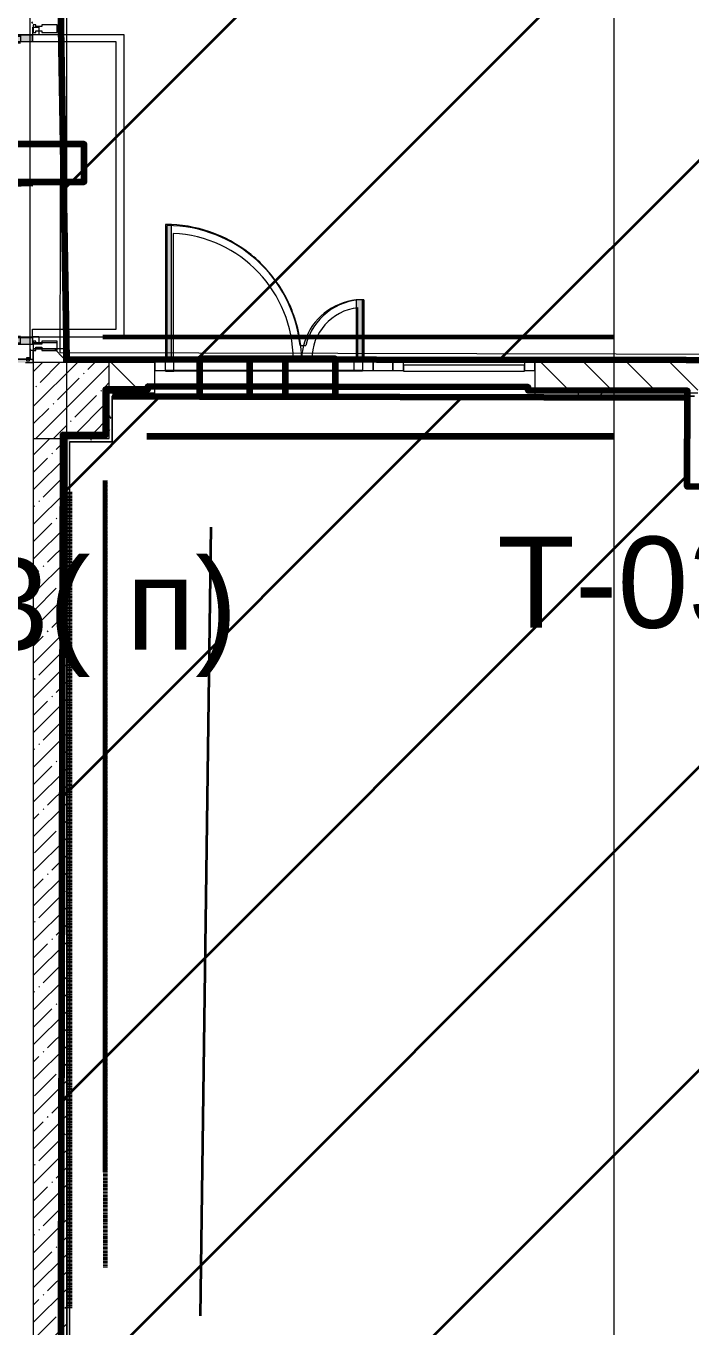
# Model space of a CAD drawing. Header units: millimetres. Extents: x -249154 to 415037, y -45458 to 354837.
# Drawn here: x 38557 to 42931, y 1423 to 9976 of the extents above; entities that cross this region are included whole.
import ezdxf

# ---------------------------------------------------------------- set-up
doc = ezdxf.new("R2010")
doc.units = ezdxf.units.MM
doc.linetypes.add('200_ШТРИХ__ш1_п0_6_', pattern=[320, 200, -120])
doc.linetypes.add('Штрих короткий', pattern=[600, 300, -300])
for name, color, linetype, lineweight in [('0) НЗ Ремонт штукатурка', 6, 'Continuous', 60), ('2)1 штукатурка', 4, 'Continuous', 35), ('3)1 шпаклевка', 4, 'Continuous', 35), ('3.4) Ремонт базовой шпаклевки', 6, 'Continuous', 60), ('3.4) Шп. баз 4 в 525 поз 4838м2', 160, 'Continuous', 140), ('3.4) Шп. фин 4 в 529 поз 11227м2', 6, 'Continuous', 140), ('3.5) Ремонт финишной шпаклевки', 3, 'Continuous', 60), ('3.7) Дефектовка стены', 170, 'Continuous', 60), ('3.7) Дефектовка стены покраска', 5, 'Continuous', 60), ('4) демонтаж НЗ №2', 1, 'Continuous', 35), ('4.1) Дм уборка мусора НЗ 2', 20, 'Continuous', 35), ('4.4) РВР ремонт Шпаклевки', 3, 'зигзаг', 100), ('4.4) РВР ремонт Штукатурки', 160, 'зигзаг', 35), ('501 заделка отвертсии ком', 5, 'Continuous', 158), ('549 штукатурка гипсом', 40, 'Continuous', 60), ('666 покраска FK1', 211, 'Continuous', 60), ('923 Люки', 170, 'Continuous', 120), ('A-AREA-BNDY', 7, 'Continuous', 5), ('A-DETL-GENF', 7, 'Continuous', 9), ('A-FLOR', 7, 'Continuous', 9), ('A-GLAZ-CURT', 7, 'Continuous', 9), ('A-GLAZ-CURT-2', 7, 'Continuous', 20), ('A-GLAZ-CWMG', 7, 'Continuous', 9), ('A-GLAZ-CWMG-1', 7, 'Continuous', 20), ('A-WALL', 7, 'Continuous', 5), ('I-WALL', 7, 'Continuous', 5), ('S-COLS', 7, 'Continuous', 9), ('S-COLS-1', 7, 'Continuous', 5), ('Оси', 7, 'Continuous', 9)]:
    doc.layers.add(name, color=color, linetype=linetype, lineweight=lineweight)
for name, color, linetype, lineweight, true_color in [('A-DOOR-1', 7, 'Continuous', 5, 0xc0c0c0), ('A-DOOR-4', 7, 'Continuous', 5, 0xd7dbdf), ('A-WALL-1', 9, 'Continuous', 5, 0x808080), ('A-WALL-FNSH-1', 9, 'Continuous', 5, 0x808080)]:
    doc.layers.add(name, color=color, linetype=linetype, lineweight=lineweight, true_color=true_color)
doc.layers.add('A-FLOR-PATT-1', color=7, linetype='Continuous', lineweight=9, true_color=0xeef6ff, transparency=0.5)
doc.styles.get("Standard").update_dxf_attribs({"font": 'arial.ttf'})
doc.linetypes.add('зигзаг', pattern='A,0.00254,-5.08,[131,ltypeshp.shx,S=5.08,R=0,X=-5.08,Y=0],-10.16,[131,ltypeshp.shx,S=5.08,R=180,X=5.08,Y=0],-5.08', length=20.32254)
pattern_1 = [(135, (64.7, -136.06), (-141.4214, -141.4214), [])]
pattern_2 = [(0, (64.7, -136.06), (243.84, 60.96), [20.117, -162.763, 20.117, -162.763, -975.36]), (0, (64.7, -136.06), (243.84, 60.96), [-365.76, 20.117, -345.643, 20.117, -162.763, -426.72]), (0, (64.7, -136.06), (243.84, 60.96), [-914.4, 20.117, -101.803, 20.117, -284.683]), (120, (156.14, -105.58), (-174.71291, 180.691634), [20.117, -162.763, 20.117, -162.763, -975.36]), (120, (156.14, -105.58), (-174.71291, 180.691634), [-365.76, 20.117, -345.643, 20.117, -162.763, -426.72]), (120, (156.14, -105.58), (-174.71291, 180.691634), [-914.4, 20.117, -101.803, 20.117, -284.683]), (240, (186.62, 16.34), (-69.12709, -241.651634), [20.117, -162.763, 20.117, -162.763, -975.36]), (240, (186.62, 16.34), (-69.12709, -241.651634), [-365.76, 20.117, -345.643, 20.117, -162.763, -426.72]), (240, (186.62, 16.34), (-69.12709, -241.651634), [-914.4, 20.117, -101.803, 20.117, -284.683])]

# ---------------------------------------------------------------- blocks, each defined once
blk = doc.blocks.new('BSC_Колонна _Прямоугольная - 500х500-23286270-Объем проектирования 1 этажа')
at = {"layer": 'S-COLS-1'}
h = blk.add_hatch(dxfattribs=at)
h.set_pattern_fill('FP_4', color=256, style=0, pattern_type=2)
h.set_pattern_definition([(45, (-38790, -7650), (-114.04925, 114.04925), []), (45, (-38675.95, -7650), (-114.04925, 114.04925), [201.613, -40.323, 6.706, -33.617])])
h.paths.add_polyline_path([(250, -250), (250, 250), (-250, 250), (-250, -250), (85.4, -250)])
for p, q in [((250, 250), (-250, 250)), ((-250, 250), (-250, -250)), ((250, -250), (250, 250)), ((-250, -250), (250, -250))]:
    blk.add_line(p, q, dxfattribs=at)
blk = doc.blocks.new('Прямоугольный импост - Импост структурный с накладкой - 160мм Темный-31239214-Объем проектирования 1 этажа')
at = {"layer": 'A-GLAZ-CWMG-1'}
for p, q in [((-50, 0), (-50, 17)), ((-50, 17), (0, 17)), ((-40, 0), (-50, 0)), ((-40, -40), (-40, 0)), ((0, 0), (-10, 0)), ((-10, 0), (-10, -40)), ((0, 17), (0, 0)), ((-50, -140), (-50, -40)), ((-50, -40), (-40, -40)), ((-10, -40), (0, -40)), ((0, -40), (0, -140)), ((0, -140), (-50, -140))]:
    blk.add_line(p, q, dxfattribs=at)
blk = doc.blocks.new('Дверь_Витражная_остекление_ - ДВН_ДАО_Главный вход_1800 в свету 5-32258809-Объем проектирования 1 этажа')
at = {"layer": 'A-DETL-GENF'}
for p, q in [((992.5, 20), (992.5, -20)), ((992.5, 20), (992.5, -20)), ((-947.5, -20), (-992.5, -20)), ((-947.5, -20), (-992.5, -20)), ((-992.5, -1012.5), (-992.5, -20.8)), ((-992.5, -20.8), (-992.5, -1012.5)), ((-947.5, -1012.5), (-947.5, -20.8)), ((-947.5, -1012.5), (-947.5, -20.8)), ((997.5, -1012.5), (997.5, -20)), ((997.5, -20), (997.5, -1012.5)), ((1042.5, -1012.5), (1042.5, -20)), ((1042.5, -1012.5), (1042.5, -20)), ((-992.5, -100), (-947.5, -100)), ((-982.5, -932.5), (-982.5, -100)), ((-938.5, -932.5), (-938.5, -100)), ((988.5, -932.5), (988.5, -100)), ((1042.5, -100), (997.5, -100)), ((1032.5, -932.5), (1032.5, -100)), ((-992.5, -932.5), (-947.5, -932.5)), ((1042.5, -932.5), (997.5, -932.5)), ((-992.5, -1012.5), (-947.5, -1012.5)), ((-992.5, -1012.5), (-947.5, -1012.5)), ((1042.5, -1012.5), (997.5, -1012.5)), ((997.5, -1012.5), (1042.5, -1012.5))]:
    blk.add_line(p, q, dxfattribs=at)
at = {"layer": 'A-DOOR-1'}
for p, q in [((-1042.5, 20), (-992.5, 20)), ((-1042.5, -20), (-1042.5, 20)), ((-992.5, 20), (-992.5, -20)), ((992.5, 20), (1042.5, 20)), ((992.5, -20), (992.5, 20)), ((1042.5, 20), (1042.5, -20)), ((-992.5, -20), (-1042.5, -20)), ((-992.5, -1012.5), (-992.5, -20.8)), ((1042.5, -20), (992.5, -20)), ((992.5, -1012.5), (992.5, -20.8))]:
    blk.add_line(p, q, dxfattribs=at)
for centre, start, end in [((-992.5, -20), 270, 0), ((992.5, -20), 180, 270)]:
    blk.add_arc(centre, 992.5, start, end, dxfattribs=at)
blk = doc.blocks.new('Прямоугольный импост - Импост структурный с накладкой - 160мм Темный-V90-Объем проектирования 1 этажа')
at = {"layer": 'A-GLAZ-CWMG-1'}
for p, q in [((-25, 0), (-25, 17)), ((-25, 17), (25, 17)), ((-15, 0), (-25, 0)), ((-15, -40), (-15, 0)), ((25, 0), (15, 0)), ((15, 0), (15, -40)), ((25, 17), (25, 0)), ((-25, -140), (-25, -40)), ((-25, -40), (-15, -40)), ((15, -40), (25, -40)), ((25, -40), (25, -140)), ((25, -140), (-25, -140))]:
    blk.add_line(p, q, dxfattribs=at)
blk = doc.blocks.new('Прямоугольный импост - Импост структурный с накладкой - 160мм Темный-32469899-Объем проектирования 1 этажа')
at = {"layer": 'A-GLAZ-CWMG-1'}
for p, q in [((0, 17), (-50, 17)), ((-50, 17), (-50, 0)), ((-50, 0), (-40, 0)), ((-40, 0), (-40, -40)), ((-10, -40), (-10, 0)), ((-10, 0), (0, 0)), ((0, 0), (0, 17)), ((-40, -40), (-50, -40)), ((-50, -40), (-50, -140)), ((0, -40), (-10, -40)), ((0, -140), (0, -40)), ((-50, -140), (0, -140))]:
    blk.add_line(p, q, dxfattribs=at)
blk = doc.blocks.new('Прямоугольный импост - 50 x 70 мм-31700031-Объем проектирования 1 этажа')
at = {"layer": 'A-GLAZ-CWMG-1'}
for p, q in [((-70, 35), (0, 35)), ((-70, -35), (-70, 35)), ((0, 35), (0, -35)), ((0, -35), (-70, -35))]:
    blk.add_line(p, q, dxfattribs=at)
blk = doc.blocks.new('Дверь_Витражная_остекление_ - ДВН_ДАО_Главный вход_1200 в свету-V264-Объем проектирования 1 этажа')
at = {"layer": 'A-DETL-GENF'}
for p, q in [((-607.5, 925), (-647.5, 925)), ((-647.5, 925), (-647.5, 35)), ((-607.5, 915.3), (-607.5, 925)), ((-607.5, 37), (-607.5, 915.3)), ((647.5, 430), (607.5, 430)), ((607.5, 430), (607.5, 425.8)), ((647.5, 37), (647.5, 429.2)), ((607.5, 425.8), (607.5, 375.6)), ((607.5, 375.6), (607.5, 30)), ((-647.5, 30), (-607.5, 30)), ((-592.5, 30), (-647.5, 30)), ((-607.5, 30), (-607.5, 37)), ((-592.5, -40), (-592.5, 30)), ((592.5, -40), (592.5, 30)), ((592.5, 30), (647.5, 30)), ((607.5, 30), (647.5, 30)), ((-647.5, -35), (-647.5, -40)), ((-647.5, -40), (-592.5, -40)), ((647.5, -40), (592.5, -40)), ((647.5, -35), (647.5, -40))]:
    blk.add_line(p, q, dxfattribs=at)
at = {"layer": 'A-DOOR-1'}
blk.add_line((-647.5, 925), (-647.5, 35), dxfattribs=at)
for centre, radius, start, end in [((-647.5, 30), 895, 51.99688, 90), ((-647.5, 30), 895, 40.53478, 49.60633), ((-647.5, 30), 895, 28.70051, 37.14685), ((647.5, 30), 400, 90, 92.50952), ((-647.5, 30), 895, 19.40329, 25.28264), ((647.5, 30), 400, 100.12921, 165.53568), ((-647.5, 30), 895, 6.42532, 18.13457), ((647.5, 30), 400, 178.98578, 180), ((-647.5, 30), 895, 360, 0.45102)]:
    blk.add_arc(centre, radius, start, end, dxfattribs=at)
at = {"layer": 'A-DOOR-4'}
blk.add_line((647.5, 429.2), (647.5, 37), dxfattribs=at)
for centre, radius, start, end in [((-647.5, 30), 895, 51.07969, 51.99688), ((-647.5, 30), 895, 49.60633, 50.95725), ((-647.5, 30), 895, 38.34701, 40.53478), ((-647.5, 30), 895, 37.14685, 38.18944), ((-647.5, 30), 895, 25.57619, 28.70051), ((647.5, 30), 400, 92.50952, 97.85815), ((-647.5, 30), 895, 25.28264, 25.52502), ((647.5, 30), 400, 98.16206, 100.12921), ((-647.5, 30), 895, 19.18715, 19.40329), ((-647.5, 30), 895, 18.13457, 19.14762), ((-647.5, 30), 895, 0.45102, 6.42532), ((647.5, 30), 400, 165.53568, 178.98578)]:
    blk.add_arc(centre, radius, start, end, dxfattribs=at)
blk = doc.blocks.new('Системная панель - Стемалит - 40мм-31720939-Объем проектирования 1 этажа')
at = {"layer": 'A-GLAZ-CURT-2'}
for p, q in [((65, 35), (-65, 35)), ((-65, 35), (-65, -35)), ((65, -35), (65, 35)), ((-65, -35), (65, -35))]:
    blk.add_line(p, q, dxfattribs=at)
blk = doc.blocks.new('Прямоугольный импост - 50 x 70 мм-31687886-Объем проектирования 1 этажа')
at = {"layer": 'A-GLAZ-CWMG-1'}
for p, q in [((-35, 35), (35, 35)), ((-35, -35), (-35, 35)), ((35, 35), (35, -35)), ((35, -35), (-35, -35))]:
    blk.add_line(p, q, dxfattribs=at)
blk = doc.blocks.new('Прямоугольный импост - 50 x 70 мм-V265-Объем проектирования 1 этажа')
at = {"layer": 'A-GLAZ-CWMG-1'}
for p, q in [((0, 35), (-70, 35)), ((-70, 35), (-70, -35)), ((0, -35), (0, 35)), ((-70, -35), (0, -35))]:
    blk.add_line(p, q, dxfattribs=at)
blk = doc.blocks.new('Системная панель - Стекло - 40мм-V266-Объем проектирования 1 этажа')
at = {"layer": 'A-GLAZ-CURT-2'}
for p, q in [((397.5, 0), (-397.5, 0)), ((-397.5, 0), (-397.5, -40)), ((397.5, -40), (397.5, 0)), ((-397.5, -40), (397.5, -40))]:
    blk.add_line(p, q, dxfattribs=at)
blk = doc.blocks.new('Прямоугольный импост - 50 x 70 мм-31702100-Объем проектирования 1 этажа')
at = {"layer": 'A-GLAZ-CWMG-1'}
for p, q in [((-35, 35), (35, 35)), ((-35, -35), (-35, 35)), ((35, 35), (35, -35)), ((35, -35), (-35, -35))]:
    blk.add_line(p, q, dxfattribs=at)
blk = doc.blocks.new('Прямоугольный импост - 50 x 70 мм-31720914-Объем проектирования 1 этажа')
at = {"layer": 'A-GLAZ-CWMG'}
blk.add_line((24940, 7918), (24145, 7918), dxfattribs=at)

msp = doc.modelspace()

# ---------------------------------------------------------------- hatches: boundary and pattern name
at = {"layer": '4.1) Дм уборка мусора НЗ 2'}
h = msp.add_hatch(dxfattribs=at)
h.set_pattern_fill('ANSI31', color=1, scale=444)
h.paths.add_polyline_path([(75478.4, 10093.9), (42464.7, 10093.9), (42464.7, 10073.9), (38785.8, 10093.9), (38825.7, 7783.9), (56871.1, 7763.9), (75478.4, 7763.9)])
h = msp.add_hatch(dxfattribs=at)
h.set_pattern_fill('ANSI31', color=1, scale=444)
h.paths.add_polyline_path([(47407.8, 7547.2), (46029.8, 7550.4), (46029.8, 7543.4), (44284.2, 7547.5), (44254.7, 6933.9), (42974.7, 6912.9), (42974.7, 6947.6), (42906.4, 6947.8), (42907.8, 7534.1), (39079.8, 7543), (39079.2, 7286.8), (38799.2, 7287.4), (38783.7, 709.4), (39063.7, 708.8), (39062.2, 48.8), (42890.2, 39.8), (42891, 400.8), (43713, 398.9), (43713, 364.9), (43775.7, 364.9), (43775.7, 37.7), (47390.2, 29.2)])
at = {"layer": 'A-FLOR-PATT-1'}
h = msp.add_hatch(color=256, dxfattribs=at)
h.paths.add_polyline_path([(58284.7, 7783.9), (58284.7, 8671.9), (58244.7, 8671.9), (58244.7, 7783.9)])
h.paths.add_polyline_path([(59499.7, 7783.9), (59539.7, 7783.9), (59539.7, 8176.9), (59499.7, 8176.9), (59499.7, 7787.5)])
h.paths.add_polyline_path([(40739.7, 7783.9), (40739.7, 8124.6), (40729.7, 8122.5), (40729.7, 7783.9)])
h.paths.add_polyline_path([(39484.7, 7783.9), (39484.7, 8663.9), (39514.7, 8663.9), (39514.7, 8671.9), (39474.7, 8671.9), (39474.7, 7783.9)])
h.paths.add_polyline_path([(38584.7, 7883.9), (38601.7, 7883.9), (38601.7, 7928.9), (38584.7, 7928.9)])
h.paths.add_polyline_path([(40729.7, 8172.8), (40769.7, 8176.9), (40729.7, 8176.9)])
h.paths.add_polyline_path([(49599.7, 8173.6), (49639.7, 8176.9), (49599.7, 8176.9)])
h.paths.add_polyline_path([(48384.7, 8661.7), (48384.7, 8671.9), (48344.7, 8671.9), (48344.7, 8663.9)])
h.paths.add_polyline_path([(75031.2, 9293.9), (75524.7, 9293.9), (75524.7, 9338.9), (74654.7, 9338.9), (74654.7, 9293.9), (74665, 9293.9)])
h.paths.add_polyline_path([(38584.7, 9873.9), (38600.9, 9873.9), (38600.9, 9918.9), (38584.7, 9918.9)])
h.paths.add_polyline_path([(75380.8, 10608.9), (75524.7, 10608.9), (75524.7, 10653.9), (75164.7, 10653.9), (75164.7, 10608.9)])
h = msp.add_hatch(color=256, dxfattribs=at)
h.paths.add_polyline_path([(30384.7, 7783.9), (30382.8, 8624.1), (30364.7, 8626), (30364.7, 7783.9)])
h.paths.add_polyline_path([(23899.7, 7783.9), (23939.7, 7783.9), (23939.7, 8176.9), (23899.7, 8176.9)])
h.paths.add_polyline_path([(22684.7, 7783.9), (22684.7, 8671.9), (22644.7, 8671.9), (22644.7, 7783.9)])
h.paths.add_polyline_path([(38231.3, 7883.9), (38584.7, 7883.9), (38584.7, 7928.9), (37609.2, 7928.9), (37609.2, 7883.9), (38034.7, 7883.9)])
h.paths.add_polyline_path([(38168.2, 9873.9), (38584.7, 9873.9), (38584.7, 9918.9), (37609.2, 9918.9), (37609.2, 9873.9), (38034.7, 9873.9)])
h = msp.add_hatch(color=256, dxfattribs=at)
h.paths.add_polyline_path([(48344.7, 7783.9), (48384.7, 7784.3), (48384.7, 8661.7), (48344.7, 8663.9), (48344.7, 7784.2)])
h.paths.add_polyline_path([(40769.7, 7783.9), (40769.7, 8176.1), (40729.7, 8171.5), (40729.7, 8122.5), (40739.7, 8124.6), (40739.7, 7783.9)])
h.paths.add_polyline_path([(49599.7, 7783.9), (49639.7, 7783.9), (49639.7, 8176.9), (49599.7, 8171.5), (49599.7, 8111.8)])
h.paths.add_polyline_path([(39514.7, 7783.9), (39514.7, 8662.2), (39484.7, 8663.9), (39484.7, 7783.9)])
h.paths.add_polyline_path([(38600.9, 9873.9), (38601.7, 9873.9), (38600.9, 9918)])
h = msp.add_hatch(color=256, dxfattribs=at)
h.paths.add_polyline_path([(40769.7, 7776.9), (40769.7, 7783.9), (40729.7, 7783.9), (40729.7, 7776.9), (40739.7, 7776.9)])
h.paths.add_polyline_path([(39484.4, 7776.9), (39514.7, 7776.9), (39514.7, 7783.9), (39474.7, 7781.9), (39474.7, 7776.9)])
at = {"layer": 'I-WALL'}
h = msp.add_hatch(dxfattribs=at)
h.set_pattern_fill('FP_191', color=256, style=0, pattern_type=2)
h.set_pattern_definition(pattern_2)
h.paths.add_polyline_path([(38604.7, 7783.9), (38604.7, 7843.9), (38584.7, 7843.9), (38586.9, 7784.8), (38603.2, 7784)])
h.paths.add_polyline_path([(38584.7, 9993.9), (38604.7, 9993.9), (38604.7, 10563.9), (38584.7, 10563.9), (38584.7, 10073.9)])
h = msp.add_hatch(dxfattribs=at)
h.set_pattern_fill('FP_23', color=256, style=0, pattern_type=2)
h.set_pattern_definition(pattern_1)
h.paths.add_polyline_path([(38804.7, 7763.9), (38804.7, 7853.9), (38604.7, 7853.9), (38604.7, 7763.9)])
h.paths.add_polyline_path([(38604.7, 9983.9), (38804.7, 9983.9), (38804.7, 10093.9), (38604.7, 10093.9), (38604.7, 10073.9)])
h = msp.add_hatch(dxfattribs=at)
h.set_pattern_fill('FP_191', color=256, style=0, pattern_type=2)
h.set_pattern_definition(pattern_2)
h.paths.add_polyline_path([(29474.4, 7763.9), (30274.7, 7763.9), (30274.7, 7783.9), (25074.7, 7783.9), (25074.7, 7763.9), (29274.4, 7763.9)])
h.paths.add_polyline_path([(38554.7, 7763.9), (38604.7, 7763.9), (38604.7, 7783.9), (32774.7, 7783.9), (32774.7, 7763.9), (38534.6, 7763.9)])
h.paths.add_polyline_path([(22435.6, 7763.9), (22574.7, 7763.9), (22574.7, 7783.9), (20284.7, 7783.9), (20284.7, 7763.9), (21974.7, 7763.9)])
h = msp.add_hatch(dxfattribs=at)
h.set_pattern_fill('FP_191', color=256, style=0, pattern_type=2)
h.set_pattern_definition(pattern_2)
h.paths.add_polyline_path([(75027.2, 7763.9), (75524.7, 7763.9), (75523.7, 7783.9), (73794.7, 7783.9), (73794.7, 7771.9), (73824.7, 7771.9), (73824.7, 7763.9), (74012.2, 7763.9)])
h.paths.add_polyline_path([(72189.1, 7763.9), (72314.7, 7763.9), (72314.7, 7771.9), (72344.7, 7771.9), (72344.7, 7783.9), (71724.7, 7783.9), (71724.7, 7771.9), (71754.7, 7771.9), (71754.7, 7763.9), (72144.7, 7763.9)])
h.paths.add_polyline_path([(70384.7, 7763.9), (70744.7, 7763.9), (70744.7, 7771.9), (70774.7, 7771.9), (70774.7, 7783.9), (69424.7, 7783.9), (69424.7, 7771.9), (69454.7, 7771.9), (69454.7, 7763.9), (70084.7, 7763.9)])
h.paths.add_polyline_path([(67899.7, 7763.9), (68294.7, 7763.9), (68294.7, 7771.9), (68324.7, 7771.9), (68324.7, 7783.9), (66924.7, 7783.9), (66924.7, 7771.9), (66954.7, 7771.9), (66954.7, 7763.9), (67823, 7763.9)])
h.paths.add_polyline_path([(60674.7, 7763.9), (65944.7, 7763.9), (65944.7, 7771.9), (65974.7, 7771.9), (65974.7, 7783.9), (60674.7, 7783.9)])
h.paths.add_polyline_path([(57507.7, 7763.9), (58174.7, 7763.9), (58174.7, 7783.9), (50774.7, 7783.9), (50774.7, 7763.9), (57244.7, 7763.9)])
h.paths.add_polyline_path([(47974.7, 7763.9), (48274.7, 7763.9), (48274.7, 7783.9), (41904.7, 7783.9), (41904.7, 7763.9), (47474.7, 7763.9)])
h.paths.add_polyline_path([(39104.7, 7763.9), (39404.7, 7763.9), (39404.7, 7783.9), (38825.7, 7783.9), (38824.7, 7763.9), (38940.1, 7763.9)])
h = msp.add_hatch(dxfattribs=at)
h.set_pattern_fill('FP_23', color=256, style=0, pattern_type=2)
h.set_pattern_definition(pattern_1)
h.paths.add_polyline_path([(41904.7, 7563.9), (42974.7, 7563.9), (42974.7, 7763.9), (41904.7, 7763.9), (41904.7, 7663.9)])
h.paths.add_polyline_path([(39404.7, 7563.9), (39404.7, 7763.9), (39104.7, 7763.9), (39104.7, 7563.9), (39124.7, 7563.9)])
h = msp.add_hatch(dxfattribs=at)
h.set_pattern_fill('FP_191', color=256, style=0, pattern_type=2)
h.set_pattern_definition(pattern_2)
h.paths.add_polyline_path([(39104.7, 7263.9), (39124.7, 7263.9), (39123.7, 7543.9), (39104.7, 7563.9), (39104.7, 7276.5)])
h.paths.add_polyline_path([(39124.7, 7543.9), (39124.7, 7563.9), (39104.7, 7563.9)])
h = msp.add_hatch(dxfattribs=at)
h.set_pattern_fill('FP_191', color=256, style=0, pattern_type=2)
h.set_pattern_definition(pattern_2)
h.paths.add_polyline_path([(42974.7, 7563.9), (41904.7, 7563.9), (41904.7, 7543.9), (42954.7, 7544.9)])
h.paths.add_polyline_path([(42954.7, 7543.9), (42974.7, 7543.9), (42974.7, 7563.9)])
h.paths.add_polyline_path([(39137.7, 7543.9), (39404.7, 7543.9), (39404.7, 7563.9), (39124.7, 7563.9), (39124.8, 7543.9)])
h = msp.add_hatch(dxfattribs=at)
h.set_pattern_fill('FP_1', color=256, style=0, pattern_type=2)
h.set_pattern_definition([(45, (64.7, -136.06), (-114.04925, 114.04925), []), (45, (178.75, -136.06), (-114.04925, 114.04925), [201.612, -40.322, 6.706, -33.617])])
h.paths.add_polyline_path([(38728.2, 263.9), (38824.7, 263.9), (38824.7, 7263.9), (38604.7, 7263.9), (38604.7, 263.9), (38719.9, 263.9)])
h = msp.add_hatch(dxfattribs=at)
h.set_pattern_fill('FP_191', color=256, style=0, pattern_type=2)
h.set_pattern_definition(pattern_2)
h.paths.add_polyline_path([(38824.7, 663.9), (38844.7, 664), (38844.7, 7242.9), (38824.7, 7263.9), (38824.7, 916.6)])
h.paths.add_polyline_path([(38844.7, 7243.9), (38844.7, 7263.9), (38824.7, 7263.9)])
h = msp.add_hatch(dxfattribs=at)
h.set_pattern_fill('FP_191', color=256, style=0, pattern_type=2)
h.set_pattern_definition(pattern_2)
h.paths.add_polyline_path([(38857.7, 7243.9), (39124.7, 7243.9), (39124.7, 7263.9), (38844.7, 7263.9), (38844.7, 7243.9)])

# ---------------------------------------------------------------- linework, layer by layer
msp.add_lwpolyline([(39474.7, 7711.9), (40769.7, 7711.9)])
at = {"layer": '0) НЗ Ремонт штукатурка', "color": 3, "linetype": '200_ШТРИХ__ш1_п0_6_', "ltscale": 0.03}
msp.add_lwpolyline([(38844.7, 6913.9), (38845.7, 1546.3)], dxfattribs=at)
at = {"layer": '2)1 штукатурка'}
for points in [[(75477.4, 7743.3), (38824.7, 7783.9), (38784.8, 10093.9), (42463.7, 10073.9), (42463.7, 10742.9), (45994.7, 10742.9), (45994.7, 11542.9)], [(39124.7, 7542.9), (42906.8, 7534.1)]]:
    msp.add_lwpolyline(points, dxfattribs=at)
at = {"layer": '3)1 шпаклевка', "flags": 128}
msp.add_lwpolyline([(41858.1, 7580.2), (41858.2, 7601.2), (39358.2, 7607.1), (39358.1, 7586.1), (39079.1, 7586.8), (39078.4, 7286.8), (38798.4, 7287.4), (38783, 709.4), (39063, 708.8), (39061.4, 48.8), (42889.4, 39.8), (42890.3, 400.8), (43712.3, 398.9), (43711.4, 37.9), (47389.4, 29.2), (47407, 7547.2), (46029, 7550.4), (46029, 7543.4), (44236, 7547.7), (44234.6, 6944.7), (42905.6, 6947.8), (42907.1, 7577.8)], close=True, dxfattribs=at)
at = {"layer": '3.4) Ремонт базовой шпаклевки', "linetype": 'Штрих короткий', "ltscale": 0.01}
msp.add_lwpolyline([(39077.8, 2441.5), (39077.8, 6988.3)], dxfattribs=at)
at = {"layer": '3.4) Шп. баз 4 в 525 поз 4838м2', "flags": 128}
for points in [[(39358.9, 7607.1), (39358.9, 7586.1), (39079.9, 7586.8), (39079.2, 7286.8), (38799.2, 7287.4), (38783.7, 709.4), (39063.7, 708.8)], [(47407.8, 7547.2), (46029.8, 7550.4), (46029.8, 7543.4), (44236.8, 7547.7), (44235.4, 6944.7), (42906.4, 6947.8), (42907.9, 7577.8), (41858.9, 7580.2), (41858.9, 7601.2)]]:
    msp.add_lwpolyline(points, dxfattribs=at)
at = {"layer": '3.4) Шп. фин 4 в 529 поз 11227м2'}
for points in [[(75478.4, 7743.3), (38825.7, 7783.9), (38785.8, 10093.9), (42464.7, 10073.9), (42464.7, 10742.9), (45995.7, 10742.9), (45995.7, 11542.9)], [(39125.7, 7542.9), (42907.8, 7534.1)]]:
    msp.add_lwpolyline(points, dxfattribs=at)
at = {"layer": '3.4) Шп. фин 4 в 529 поз 11227м2', "flags": 128}
msp.add_lwpolyline([(41858.9, 7580.2), (41858.9, 7601.2), (39358.9, 7607.1), (39358.9, 7586.1), (39079.9, 7586.8), (39079.2, 7286.8), (38799.2, 7287.4), (38783.7, 709.4), (39063.7, 708.8), (39062.2, 48.8), (42890.2, 39.8), (42891, 400.8), (43713, 398.9), (43712.2, 37.9), (47390.2, 29.2), (47407.8, 7547.2), (46029.8, 7550.4), (46029.8, 7543.4), (44236.8, 7547.7), (44235.4, 6944.7), (42906.4, 6947.8), (42907.9, 7577.8)], close=True, dxfattribs=at)
at = {"layer": '3.5) Ремонт финишной шпаклевки', "linetype": 'Штрих короткий', "ltscale": 0.01}
msp.add_lwpolyline([(39077.8, 6988.3), (39077.8, 1813)], dxfattribs=at)
at = {"layer": '3.7) Дефектовка стены', "ltscale": 0.5}
for points in [[(39061.8, 7933.9), (42424.7, 7933.9)], [(42424.7, 7277.6), (39351, 7277.6)]]:
    msp.add_lwpolyline(points, dxfattribs=at)
at = {"layer": '3.7) Дефектовка стены покраска', "ltscale": 0.5}
msp.add_lwpolyline([(42424.7, 7277.6), (39351, 7277.6)], dxfattribs=at)
at = {"layer": '4) демонтаж НЗ №2'}
for points in [[(75478.4, 7743.3), (38825.7, 7783.9), (38785.8, 10093.9), (42464.7, 10073.9), (42464.7, 10742.9), (45995.7, 10742.9), (45995.7, 11542.9)], [(39125.7, 7542.9), (42907.8, 7534.1)]]:
    msp.add_lwpolyline(points, dxfattribs=at)
at = {"layer": '4) демонтаж НЗ №2', "flags": 128}
msp.add_lwpolyline([(41858.9, 7580.2), (41858.9, 7601.2), (39358.9, 7607.1), (39358.9, 7586.1), (39079.9, 7586.8), (39079.2, 7286.8), (38799.2, 7287.4), (38783.7, 709.4), (39063.7, 708.8), (39062.2, 48.8), (42890.2, 39.8), (42891, 400.8), (43713, 398.9), (43712.2, 37.9), (47390.2, 29.2), (47407.8, 7547.2), (46029.8, 7550.4), (46029.8, 7543.4), (44236.8, 7547.7), (44235.4, 6944.7), (42906.4, 6947.8), (42907.9, 7577.8)], close=True, dxfattribs=at)
at = {"layer": '4.4) РВР ремонт Шпаклевки', "ltscale": 0.1}
msp.add_lwpolyline([(42424.7, 7277.6), (39351, 7277.6)], dxfattribs=at)
at = {"layer": '4.4) РВР ремонт Штукатурки', "ltscale": 0.1}
for points in [[(39061.8, 7933.9), (42424.7, 7933.9)], [(42424.7, 7277.6), (39351, 7277.6)], [(42424.7, 7277.6), (39351, 7277.6)], [(39705.4, 1496.2), (39775.1, 6680.3)]]:
    msp.add_lwpolyline(points, dxfattribs=at)
at = {"layer": '501 заделка отвертсии ком', "ltscale": 0.5}
for points in [[(38374.7, 8952.7), (38940, 8952.7), (38940, 9198.6), (38374.7, 9198.6)], [(39697.9, 7541.6), (40263.3, 7541.6), (40263.3, 7787.4), (39697.9, 7787.4)], [(40027.9, 7541.6), (40593.2, 7541.6), (40593.2, 7787.4), (40027.9, 7787.4)]]:
    msp.add_lwpolyline(points, close=True, dxfattribs=at)
at = {"layer": '549 штукатурка гипсом', "ltscale": 0.01}
msp.add_lwpolyline([(39077.8, 2441.5), (39077.8, 6988.3)], dxfattribs=at)
at = {"layer": '666 покраска FK1'}
msp.add_lwpolyline([(75478.4, 7743.3), (38825.7, 7783.9), (38785.8, 10093.9), (42464.7, 10073.9), (42464.7, 10742.9), (45995.7, 10742.9), (45995.7, 11542.9)], dxfattribs=at)
at = {"layer": '666 покраска FK1', "flags": 128}
msp.add_lwpolyline([(41858.9, 7580.2), (41858.9, 7601.2), (39358.9, 7607.1), (39358.9, 7586.1), (39079.9, 7586.8), (39079.2, 7286.8), (38799.2, 7287.4), (38783.7, 709.4), (39063.7, 708.8), (39062.2, 48.8), (42890.2, 39.8), (42891, 400.8), (43713, 398.9), (43712.2, 37.9), (47390.2, 29.2), (47407.8, 7547.2), (46029.8, 7550.4), (46029.8, 7543.4), (44236.8, 7547.7), (44235.4, 6944.7), (42906.4, 6947.8), (42907.9, 7577.8)], close=True, dxfattribs=at)
at = {"layer": 'A-AREA-BNDY', "flags": 128}
msp.add_lwpolyline([(48014.8, 11586.8), (45959.3, 11591.6), (45957.4, 10770.6), (42427.4, 10778.9), (42425.8, 10108.9), (38785.8, 10117.5), (38780.5, 7829.5), (65299.4, 7767.2)], dxfattribs=at)
at = {"layer": 'A-FLOR'}
for p, q in [((38584.7, 7784.9), (38584.7, 10543.9)), ((38600.9, 9871.4), (38600.9, 9921.4)), ((39150.9, 9871.4), (38600.9, 9871.4)), ((38641.7, 9921.4), (39200.9, 9921.4)), ((39150.9, 7983.9), (39150.9, 9871.4)), ((39200.9, 9921.4), (39200.9, 7933.9)), ((39484.7, 7783.9), (39484.7, 8663.9)), ((39524.7, 8613), (39524.7, 7783.9)), ((40779.7, 8176.9), (40779.7, 7783.9)), ((40739.7, 7783.9), (40739.7, 8124.6)), ((38600.9, 7933.9), (38600.9, 7983.9)), ((38600.9, 7983.9), (39150.9, 7983.9)), ((38601.7, 7933.9), (39200.9, 7933.9)), ((40359.8, 7876.8), (40397.8, 7876.8)), ((38559.7, 7783.9), (30276.8, 7783.9)), ((38604.7, 7783.9), (38579.7, 7783.9)), ((66834.7, 7783.9), (38825.7, 7783.9)), ((39404.7, 7543.9), (39404.7, 7711.9)), ((40436.7, 7783.9), (40314.7, 7783.9)), ((41904.7, 7711.9), (41904.7, 7543.9)), ((39124.7, 7543.9), (39404.7, 7543.9)), ((39124.7, 7243.9), (39124.7, 7542.9)), ((41904.7, 7543.9), (42953.7, 7543.9)), ((38844.7, 7243.9), (39124.7, 7243.9)), ((38844.7, 663.9), (38844.7, 7242.9))]:
    msp.add_line(p, q, dxfattribs=at)
for centre, radius, start, end in [((39484.7, 7783.9), 880, 6.05535, 90), ((39484.7, 7783.9), 880, 6.05535, 90), ((39484.7, 7783.9), 830, 360, 87.23769), ((39484.7, 7783.9), 830, 360, 87.23769), ((40779.7, 7783.9), 393, 90, 166.33705), ((40779.7, 7783.9), 393, 90, 166.33705), ((40779.7, 7783.9), 343, 96.69696, 180), ((40779.7, 7783.9), 343, 96.69696, 180)]:
    msp.add_arc(centre, radius, start, end, dxfattribs=at)
at = {"layer": 'A-WALL'}
for p, q in [((38584.7, 7784.9), (38584.7, 7783.9)), ((38579.7, 7783.9), (38559.7, 7783.9)), ((38825.7, 7783.9), (38824.7, 7783.9)), ((39124.7, 7543.9), (39124.7, 7542.9)), ((39125.7, 7542.9), (39124.7, 7542.9)), ((38844.7, 7242.9), (38844.7, 7243.9))]:
    msp.add_line(p, q, dxfattribs=at)
at = {"layer": 'A-WALL-1'}
for p, q in [((38604.7, 7843.9), (38584.7, 7843.9)), ((38804.7, 7853.9), (38604.7, 7853.9)), ((38604.7, 7853.9), (38604.7, 7763.9)), ((38604.7, 7763.9), (38604.7, 7843.9)), ((38804.7, 7853.9), (38804.7, 7763.9)), ((38824.7, 7843.9), (38804.7, 7843.9)), ((38554.7, 7763.9), (38604.7, 7763.9)), ((39404.7, 7763.9), (39104.7, 7763.9)), ((39404.7, 7711.9), (39404.7, 7783.9)), ((41904.7, 7783.9), (41904.7, 7711.9)), ((42974.7, 7763.9), (41904.7, 7763.9)), ((39104.7, 7563.9), (39404.7, 7563.9)), ((41904.7, 7563.9), (42974.7, 7563.9)), ((38604.7, 7263.9), (38604.7, 263.9)), ((38824.7, 7263.9), (38824.7, 263.9))]:
    msp.add_line(p, q, dxfattribs=at)
at = {"layer": 'A-WALL-FNSH-1'}
for p, q in [((38583.7, 7784.9), (32774.7, 7784.9)), ((38579.7, 7794.9), (38559.7, 7794.9)), ((38559.7, 7794.9), (38559.7, 7774.9)), ((38579.7, 7774.9), (38579.7, 7794.9)), ((38584.7, 7853.9), (38583.7, 7853.9)), ((38583.7, 7853.9), (38583.7, 7784.9)), ((38824.7, 7853.9), (38824.7, 7783.9)), ((38825.7, 7853.9), (38824.7, 7853.9)), ((38825.7, 7784.9), (38825.7, 7853.9)), ((65974.7, 7784.9), (38825.7, 7784.9)), ((38559.7, 7774.9), (38579.7, 7774.9)), ((39125.7, 7542.9), (39404.7, 7542.9)), ((39125.7, 7242.9), (39125.7, 7542.9)), ((39404.7, 7542.9), (39404.7, 7543.9)), ((41904.7, 7543.9), (41904.7, 7542.9)), ((41904.7, 7542.9), (42953.7, 7542.9)), ((38845.7, 7242.9), (39125.7, 7242.9)), ((38845.7, 664.9), (38845.7, 7242.9))]:
    msp.add_line(p, q, dxfattribs=at)
at = {"layer": 'Оси'}
for points in [[(42424.7, -2042.3), (42424.7, 2957.7), (42424.7, 22262), (42424.7, 27262)], [(39706.1, -2042.3), (39706.1, -1322.8), (38824.7, -759.5), (38824.7, 4240.5), (38824.7, 10063.9), (38824.7, 15063.9)]]:
    msp.add_lwpolyline(points, dxfattribs=at)

# ---------------------------------------------------------------- block references
at = {"layer": 'A-DOOR-1', "rotation": 269.9999999999999}
msp.add_blockref('Дверь_Витражная_остекление_ - ДВН_ДАО_Главный вход_1800 в свету 5-32258809-Объем проектирования 1 этажа', (38621.7, 8926.4), dxfattribs=at)
at = {"layer": 'A-DOOR-4'}
msp.add_blockref('Дверь_Витражная_остекление_ - ДВН_ДАО_Главный вход_1200 в свету-V264-Объем проектирования 1 этажа', (40122.2, 7746.9), dxfattribs=at)
at = {"layer": 'A-GLAZ-CURT'}
for name, p in [('Системная панель - Стемалит - 40мм-31720939-Объем проектирования 1 этажа', (40904.7, 7746.9)), ('Системная панель - Стекло - 40мм-V266-Объем проектирования 1 этажа', (41437.2, 7746.9))]:
    msp.add_blockref(name, p, dxfattribs=at)
at = {"layer": 'A-GLAZ-CWMG'}
for name, p, rotation in [('Прямоугольный импост - Импост структурный с накладкой - 160мм Темный-32469899-Объем проектирования 1 этажа', (38621.7, 9983.9), 89.99999999999993), ('Прямоугольный импост - 50 x 70 мм-V265-Объем проектирования 1 этажа', (39404.7, 7746.9), 180)]:
    msp.add_blockref(name, p, dxfattribs=dict(at, rotation=rotation))
at = {"layer": 'A-GLAZ-CWMG', "extrusion": (0, 0, -1)}
for name, p, rotation in [('Прямоугольный импост - Импост структурный с накладкой - 160мм Темный-31239214-Объем проектирования 1 этажа', (-38621.7, 7853.9), 270.0000000000001), ('Прямоугольный импост - Импост структурный с накладкой - 160мм Темный-V90-Объем проектирования 1 этажа', (-38621.7, 7868.9), 270.0000000000001), ('Прямоугольный импост - 50 x 70 мм-31687886-Объем проектирования 1 этажа', (-40804.7, 7746.9), 180), ('Прямоугольный импост - 50 x 70 мм-31702100-Объем проектирования 1 этажа', (-41004.7, 7746.9), 180), ('Прямоугольный импост - 50 x 70 мм-31700031-Объем проектирования 1 этажа', (-41904.7, 7746.9), 180)]:
    msp.add_blockref(name, p, dxfattribs=dict(at, rotation=rotation))
at = {"layer": 'A-GLAZ-CWMG'}
msp.add_blockref('Прямоугольный импост - 50 x 70 мм-31720914-Объем проектирования 1 этажа', (16894.7, -136.1), dxfattribs=at)
at = {"layer": 'S-COLS'}
msp.add_blockref('BSC_Колонна _Прямоугольная - 500х500-23286270-Объем проектирования 1 этажа', (38854.7, 7513.9), dxfattribs=at)

# ---------------------------------------------------------------- texts
at = {"layer": '923 Люки', "char_height": 600, "width": 3064.482, "attachment_point": 1}
for insert in [(41656.3, 6619.5), (36980.5, 6476)]:
    msp.add_mtext('T-03( п)', dxfattribs=dict(at, insert=insert))

doc.saveas('drawing.dxf')
